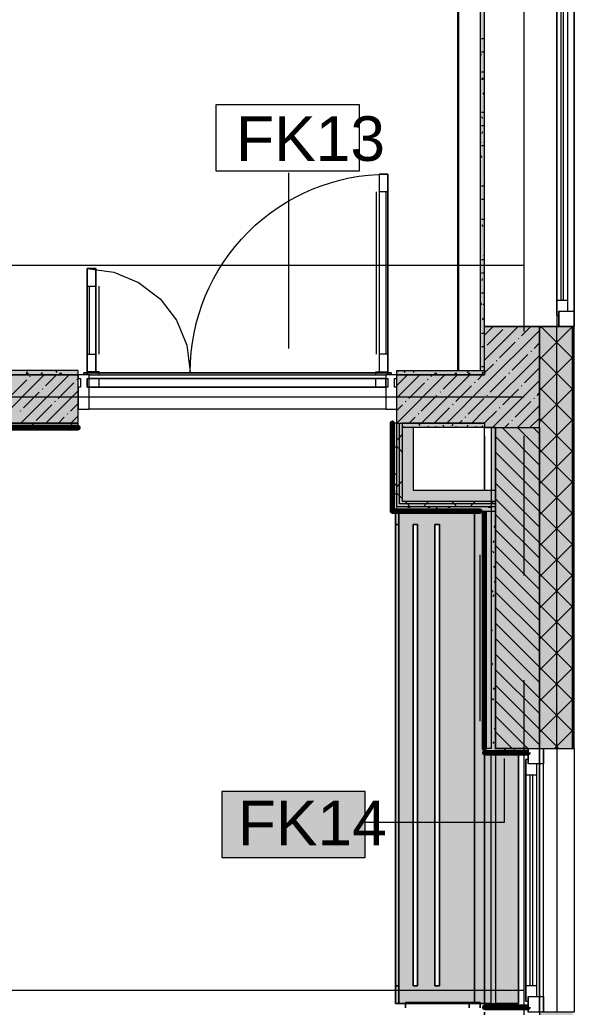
# Model space of a CAD drawing. Header units: millimetres. Extents: x -3817 to 677485, y -22715 to 103890.
# Drawn here: x 674789 to 677313, y 9598 to 14092 of the extents above; entities that cross this region are included whole.
import ezdxf

# ---------------------------------------------------------------- set-up
doc = ezdxf.new("R2010")
doc.units = ezdxf.units.MM
doc.layers.add('PDF _Геометрия', color=7, linetype='Continuous', true_color=0x1d1d1d)
doc.layers.add('PDF _Сплошная заливка', color=7, linetype='Continuous', true_color=0xffffff)
doc.layers.add('PDF _Текст', color=7, linetype='Continuous')
doc.styles.add('PDF GOST-Common', font='arial.ttf')

msp = doc.modelspace()

# ---------------------------------------------------------------- hatches: boundary and pattern name
at = {"layer": 'PDF _Сплошная заливка', "transparency": 33554559}
h = msp.add_hatch(color=256, dxfattribs=at)
h.paths.add_polyline_path([(676935.5, 12235.9), (677155.5, 12235.9), (677155.5, 12695.9), (676905.5, 12695.9), (676905.5, 12235.9)], flags=0)
h.paths.add_polyline_path([(676905.5, 14995.9), (677155.5, 14995.9), (677155.5, 23275.9), (676905.5, 23275.9), (676905.5, 15280.9)], flags=0)
h = msp.add_hatch(color=256, dxfattribs=at)
h.paths.add_polyline_path([(677155.5, 1625.9), (677305.5, 1625.9), (677305.5, 9575.9), (677155.5, 9575.9), (677155.5, 1775.9)], flags=0)
h.paths.add_polyline_path([(677155.5, 10775.9), (677305.5, 10775.9), (677305.5, 12695.9), (677155.5, 12695.9), (677155.5, 11170.7)], flags=0)
h.paths.add_polyline_path([(677155.5, 14995.9), (677305.5, 14995.9), (677305.5, 23275.9), (677155.5, 23275.9), (677155.5, 15280.9)], flags=0)
for points in [[(676885.5, 12495.9), (676905.5, 12495.9), (676905.5, 19225.9), (676885.5, 19225.9), (676885.5, 13225.8)], [(676485.5, 11875.9), (676505.5, 11875.9), (676505.5, 12255.9), (676485.5, 12255.9), (676485.5, 12198.3)], [(676955.5, 11855.9), (676955.5, 11875.9), (676485.5, 11875.9), (676485.5, 11855.9), (676905.5, 11855.9)], [(676955.5, 11875.9), (676955.5, 11888.4), (676518, 11888.4), (676518, 11875.9), (676754.1, 11875.9)], [(676754.1, 11888.4), (676955.5, 11888.4), (676955.5, 11900.9), (676530.5, 11900.9), (676530.5, 11888.4), (676580.5, 11888.4)]]:
    msp.add_hatch(color=256, dxfattribs=at).paths.add_polyline_path(points)
h = msp.add_hatch(color=256, dxfattribs=at)
h.paths.add_polyline_path([(676905.5, 12475.9), (676905.5, 12495.9), (676505.5, 12495.9), (676505.5, 12475.9), (676754.1, 12475.9)], flags=0)
h.paths.add_polyline_path([(673884.6, 12475.9), (675055.5, 12475.9), (675055.5, 12495.9), (673525.5, 12495.9), (673525.9, 12475.9)], flags=0)
h = msp.add_hatch(color=256, dxfattribs=at)
h.paths.add_polyline_path([(673505.5, 12255.9), (675055.5, 12255.9), (675055.5, 12475.9), (673505.5, 12475.9)], flags=0)
h.paths.add_polyline_path([(676905.5, 12255.9), (676905.5, 12475.9), (676505.5, 12475.9), (676505.5, 12255.9), (676802.9, 12255.9)], flags=0)
at = {"layer": 'PDF _Сплошная заливка', "true_color": 0x494949, "transparency": 33554559}
msp.add_hatch(color=251, dxfattribs=at).paths.add_polyline_path([(675319.4, 12476.6), (676480.5, 12476.6), (676480.5, 12485.9), (675080.5, 12485.9), (675080.5, 12476.6), (675105.5, 12476.6)])
msp.add_hatch(color=251, dxfattribs=at).paths.add_polyline_path([(675319.4, 12476.6), (676480.5, 12476.6), (676480.5, 12485.9), (675080.5, 12485.9), (675080.5, 12476.6), (675105.5, 12476.6)])
at = {"layer": 'PDF _Сплошная заливка', "transparency": 33554559}
h = msp.add_hatch(color=256, dxfattribs=at)
h.paths.add_polyline_path([(676905.5, 12235.9), (676905.5, 12255.9), (676530.5, 12255.9), (676530.5, 12235.9), (676802.9, 12235.9)], flags=0)
h.paths.add_polyline_path([(673525.9, 12235.9), (675055.5, 12235.9), (675055.5, 12255.9), (673285.5, 12255.9), (673285.5, 12235.9)], flags=0)
h = msp.add_hatch(color=256, dxfattribs=at)
h.paths.add_polyline_path([(676955.5, 9575.9), (676955.5, 9576.9), (676935.5, 9575.9)], flags=0)
h.paths.add_polyline_path([(676935.5, 10775.9), (676955.5, 10775.9), (676955.5, 12235.9), (676935.5, 12235.9), (676935.5, 11170.7)], flags=0)
h = msp.add_hatch(color=256, dxfattribs=at)
h.paths.add_polyline_path([(677155.5, 9575.9), (677155.5, 9576.9), (676955.5, 9575.9)], flags=0)
h.paths.add_polyline_path([(676955.5, 10775.9), (677155.5, 10775.9), (677155.5, 12235.9), (676955.5, 12235.9), (676955.5, 11170.7)], flags=0)
at = {"layer": 'PDF _Сплошная заливка', "true_color": 0xeae6de, "transparency": 33554559}
h = msp.add_hatch(color=254, dxfattribs=at)
h.paths.add_polyline_path([(676859.5, 9615), (676858, 11854.9), (676499.5, 11854.9), (676499.5, 9615), (676754.1, 9615)], flags=0)
h.paths.add_polyline_path([(676599.5, 9695), (676579.5, 9695), (676579.5, 11795), (676599.5, 11795), (676599.5, 11170.7)], flags=0)
h.paths.add_polyline_path([(676679.5, 9695), (676679.5, 11795), (676699.5, 11795), (676699.5, 9695)], flags=0)
msp.add_hatch(color=254, dxfattribs=at).paths.add_polyline_path([(677059.5, 9615), (677059.5, 10754.9), (676905.6, 10755.9), (676905.6, 10775.9), (676935.5, 10775.9), (676935.5, 11855.9), (676905.5, 11855.8), (676903.5, 11855.9), (676859.5, 11854.9), (676859.5, 9615)])

# ---------------------------------------------------------------- linework, layer by layer
at = {"layer": 'PDF _Геометрия', "color": 9, "lineweight": 9, "true_color": 0xc0c0c0}
for points in [[(677155.5, 10775.9), (677155.5, 9576.9), (677155.5, 10775.9), (677313.5, 10775.9), (677313.5, 12695.9), (677155.5, 12695.9), (677313.5, 12695.9), (677313.5, 14995.9), (677155.5, 14995.9), (677313.5, 14995.9), (677313.5, 23275.9), (677313.5, 23428.9), (677313.5, 23433.9), (672225.7, 23433.9), (672225.7, 23275.9), (672225.7, 23433.9), (671325.7, 23433.9), (671325.7, 23314.8)], [(676885.5, 19225.9), (676885.5, 12495.9), (676905.5, 12495.9), (676905.5, 19225.9)], [(676905.5, 12198.3), (676905.5, 11950.9), (676905.5, 12235.9), (676935.5, 12235.9), (676905.5, 12235.9), (676580.5, 12235.9), (676580.5, 11950.9), (676955.5, 11950.9), (676955.5, 11875.9), (676580.5, 11875.9), (676518, 11875.9), (676505.5, 11875.9), (676505.5, 12235.9), (676505.5, 12255.9), (676505.5, 12475.9), (676505.5, 12495.9), (676905.5, 12495.9), (676905.5, 12695.9), (676905.5, 13225.8)], [(673265.5, 12235.9), (673285.5, 12235.9), (675055.5, 12235.9), (675055.5, 12255.9), (675055.5, 12475.9), (675055.5, 12495.9)], [(676935.5, 12235.9), (676935.5, 10775.9), (676905.6, 10775.9), (676905.6, 10755.9), (677103.5, 10755.9), (677103.5, 10775.9), (676955.5, 10775.9), (677155.5, 10775.9), (677313.5, 10775.9), (677313.5, 9575.9), (677155.5, 9575.9), (677155.5, 1775.9), (676905.5, 1775.9), (675805.5, 1775.9), (675805.5, 2025.9), (676905.5, 2025.9), (676905.5, 9575.9), (676905.5, 2025.9), (676885.5, 2025.9), (661846.5, 2025.9), (661905.5, 2025.9)], [(676955.5, 11875.9), (676505.5, 11875.9), (676505.5, 12255.9), (676485.5, 12255.9), (676485.5, 11875.9), (676485.5, 11855.9), (676903.5, 11855.9)], [(676904.5, 11855.9), (676904.5, 10775.9), (676905.5, 10775.9), (676905.5, 11855.9), (676955.5, 11855.9)], [(676883.5, 11655.7), (676883.5, 11649.7), (676883.5, 11643.6), (676883.5, 11637.5), (676883.5, 11631.3), (676883.5, 11625.2), (676883.5, 11619), (676883.5, 11612.9), (676883.5, 11606.8), (676883.5, 11600.7), (676883.5, 11594.8), (676883.5, 11588.9), (676883.5, 11583.2), (676883.5, 11577.5), (676883.5, 11572.1), (676883.5, 11566.8), (676883.5, 11561.6), (676883.5, 11556.3), (676883.5, 11550.5), (676883.5, 11544), (676883.5, 11536.5), (676883.5, 11527.7), (676883.5, 11517.3), (676883.5, 11505), (676883.5, 11490.6), (676883.5, 11473.7), (676883.5, 11454.1), (676883.5, 11431.5), (676883.5, 11405.5), (676883.5, 11376), (676883.5, 11301.1), (676883.5, 11233.9), (676883.5, 11173.4), (676883.5, 11118.8), (676883.5, 11069.1), (676883.5, 11023.5), (676883.5, 10981), (676883.5, 10940.7), (676883.5, 10901.8)], [(676884.5, 10901.8), (676884.5, 10940.7), (676884.5, 10981), (676884.5, 11023.5), (676884.5, 11069.1), (676884.5, 11118.8), (676884.5, 11173.4), (676884.5, 11233.9), (676884.5, 11301.1), (676884.5, 11376), (676884.5, 11405.5), (676884.5, 11431.5), (676884.5, 11454.1), (676884.5, 11473.7), (676884.5, 11490.6), (676884.5, 11505), (676884.5, 11517.3), (676884.5, 11527.7), (676884.5, 11536.5), (676884.5, 11544), (676884.5, 11550.5), (676884.5, 11556.3), (676884.5, 11561.6), (676884.5, 11566.8), (676884.5, 11572.1), (676884.5, 11577.5), (676884.5, 11583.2), (676884.5, 11588.9), (676884.5, 11594.8), (676884.5, 11600.7), (676884.5, 11606.8), (676884.5, 11612.9), (676884.5, 11619), (676884.5, 11625.2), (676884.5, 11631.3), (676884.5, 11637.5), (676884.5, 11643.6), (676884.5, 11649.7), (676884.5, 11655.7)], [(676935.5, 9597.9), (676935.5, 10754.9)], [(676955.5, 10754.9), (676955.5, 9597.9)]]:
    msp.add_lwpolyline(points, dxfattribs=at)
at = {"layer": 'PDF _Геометрия', "color": 231, "lineweight": 30, "true_color": 0xff80c0}
msp.add_lwpolyline([(676784.5, 12496.9), (676784.5, 20675.9)], dxfattribs=at)
at = {"layer": 'PDF _Геометрия', "color": 253, "lineweight": 9, "true_color": 0xaaaaaa}
for points in [[(677313.5, 12695.9), (677313.5, 14995.9)], [(677313.5, 14925.9), (677313.5, 12765.9)], [(677253.5, 12815.9), (677253.5, 14315.9)], [(677263.5, 14315.9), (677263.5, 12815.9)], [(677085.5, 12674), (677085.5, 14261.5)], [(676411.5, 13309.6), (676411.5, 12569.6)], [(676465.5, 13309.6), (676425.5, 13309.6)], [(676455.5, 13309.6), (676455.5, 12569.6)], [(672383.9, 12975.9), (674585.5, 12975.9), (677085.5, 12975.9)], [(675095.5, 12879.6), (675135.5, 12879.6)], [(675105.5, 12879.6), (675105.5, 12569.6)], [(675149.5, 12879.6), (675149.5, 12569.6)], [(677243.5, 12765.9), (677243.5, 12695.9)], [(675095.5, 12569.6), (675135.5, 12569.6)], [(676465.5, 12569.6), (676425.5, 12569.6)], [(675150.5, 12476.6), (675150.5, 12489.6), (675095.5, 12489.6), (675095.5, 12476.6)], [(675095.5, 12459.6), (675095.5, 12419.6), (675150.5, 12419.6), (675150.5, 12459.6)], [(676410.5, 12476.6), (676410.5, 12489.6), (676465.5, 12489.6), (676465.5, 12476.6)], [(676465.5, 12459.6), (676465.5, 12419.6), (676410.5, 12419.6), (676410.5, 12459.6)], [(672665.8, 12375.9), (674585.5, 12375.9), (677085.5, 12375.9)], [(677085.5, 11562.8), (677085.5, 12197.8)], [(677085.5, 9499), (677085.5, 11086.5)], [(677103.5, 10775.9), (677103.5, 10705.9)], [(677173.5, 9575.9), (677173.5, 10775.9)], [(677113.5, 9695.9), (677113.5, 10655.9)], [(677123.5, 10655.9), (677123.5, 9695.9)], [(672383.9, 9675.9), (674585.5, 9675.9), (677085.5, 9675.9)], [(677103.5, 9645.9), (677103.5, 9576.9)]]:
    msp.add_lwpolyline(points, dxfattribs=at)
at = {"layer": 'PDF _Геометрия', "color": 253, "lineweight": 13, "true_color": 0xaaaaaa}
for points in [[(677233.5, 14385.9), (677233.5, 12745.9), (677243.5, 12745.9), (677243.5, 12765.9), (677283.5, 12765.9), (677283.5, 14365.9), (677243.5, 14365.9), (677243.5, 14385.9)], [(677313.5, 12695.9), (677243.5, 12695.9), (677243.5, 12765.9), (677313.5, 12765.9)], [(677173.5, 10705.9), (677103.5, 10705.9), (677103.5, 10775.9), (677173.5, 10775.9)], [(677093.5, 10725.9), (677093.5, 9625.9), (677103.5, 9625.9), (677103.5, 9645.9), (677143.5, 9645.9), (677143.5, 10705.9), (677103.5, 10705.9), (677103.5, 10725.9)], [(677173.5, 9575.9), (677103.5, 9575.9), (677103.5, 9645.9), (677173.5, 9645.9)]]:
    msp.add_lwpolyline(points, close=True, dxfattribs=at)
for points in [[(677233.5, 12745.9), (677233.5, 14385.9)], [(677233.5, 12815.9), (677283.5, 12815.9)], [(677093.5, 9625.9), (677093.5, 10725.9)], [(677093.5, 10655.9), (677143.5, 10655.9)], [(677093.5, 9695.9), (677143.5, 9695.9)]]:
    msp.add_lwpolyline(points, dxfattribs=at)
at = {"layer": 'PDF _Геометрия', "color": 253, "lineweight": 9, "true_color": 0x9b9b9b}
for points in [[(676891.1, 14006.9), (676901.1, 14006.9)], [(676889.6, 13936.9), (676885.5, 13929.7)], [(676891.1, 13945.9), (676901.1, 13945.9)], [(676885.6, 13868.8), (676885.5, 13868.7)], [(676891.1, 13854.5), (676901.1, 13854.5)], [(676896.7, 13827.2), (676891.7, 13818.5)], [(676900.3, 13818.8), (676895.2, 13827.5)], [(676904.3, 13750.8), (676899.3, 13759.5)], [(676891.1, 13671.6), (676901.1, 13671.6)], [(676905.5, 13687.8), (676903.4, 13691.4)], [(676897.3, 13641.1), (676892.2, 13649.8)], [(676886.1, 13599.5), (676885.5, 13600.5)], [(676895.6, 13581.5), (676890.6, 13572.8)], [(676891.1, 13610.7), (676901.1, 13610.7)], [(676890.2, 13531.4), (676885.5, 13539.6)], [(676905.5, 13537.6), (676901.8, 13531.1)], [(676891.1, 13519.2), (676901.1, 13519.2)], [(676894.3, 13463.4), (676889.2, 13472.1)], [(676905.5, 13354.7), (676904.7, 13353.4)], [(676891.1, 13336.3), (676901.1, 13336.3)], [(676891.1, 13275.4), (676901.1, 13275.4)], [(676886.4, 13199.7), (676885.5, 13198.1)], [(676891.1, 13183.9), (676901.1, 13183.9)], [(676899.5, 13149.6), (676894.4, 13158.3)], [(676905.5, 13110.9), (676903.6, 13107.7)], [(676891.1, 13001.1), (676901.1, 13001.1)], [(676905.5, 13017.3), (676902.6, 13022.3)], [(676891.1, 12940.1), (676901.1, 12940.1)], [(676896.4, 12912.3), (676891.4, 12903.6)], [(676891.1, 12848.7), (676901.1, 12848.7)], [(676893.5, 12794.2), (676888.4, 12802.9)], [(676903.5, 12802.6), (676898.5, 12793.9)], [(676899.4, 12734.6), (676894.4, 12725.9)], [(676891.1, 12665.8), (676901.1, 12665.8)], [(676891.1, 12604.8), (676901.1, 12604.8)], [(674959.2, 12486.9), (674954.1, 12495.6)], [(676515.2, 12495.9), (676511.5, 12489.4)], [(676543.2, 12486.4), (676538.2, 12495.1)], [(676857, 12491.6), (676854.6, 12495.9)], [(676891.1, 12513.4), (676901.1, 12513.4)], [(674822.8, 12490.5), (674817.7, 12481.8)], [(674818.4, 12482.9), (674828.5, 12482.9)], [(674860, 12475.9), (674859.7, 12476.3)], [(674890.8, 12486.5), (674885.8, 12477.7)], [(674970.8, 12482.9), (674980.9, 12482.9)], [(676584.6, 12494), (676579.5, 12485.3)], [(676677.7, 12482.9), (676687.8, 12482.9)], [(676769.2, 12482.9), (676779.2, 12482.9)], [(676830.3, 12492.9), (676825.3, 12484.2)], [(676830.1, 12482.9), (676840.2, 12482.9)], [(676898.3, 12488.9), (676893.3, 12480.1)], [(674821.7, 12244.8), (674816.6, 12236.1)], [(674850.6, 12248.3), (674846.2, 12255.9)], [(674848.9, 12239.1), (674859, 12239.1)], [(674968.8, 12255.9), (674968, 12254.3)], [(675028.3, 12245.3), (675023.3, 12254)], [(675031.8, 12239.1), (675041.9, 12239.1)], [(676530.5, 12239.1), (676535.4, 12239.1)], [(676612.4, 12244.8), (676607.3, 12253.5)], [(676652.7, 12235.9), (676649, 12242.3)], [(676677.7, 12239.1), (676687.8, 12239.1)], [(676722, 12237.7), (676717, 12246.4)], [(676761.2, 12251.3), (676756.1, 12242.6)], [(676769.2, 12239.1), (676779.2, 12239.1)], [(676829.2, 12247.2), (676824.2, 12238.5)], [(676860.6, 12239.1), (676870.7, 12239.1)], [(676899.1, 12235.9), (676894.7, 12243.4)], [(676494.8, 12147.6), (676504.9, 12147.6)], [(676952, 12178.1), (676955.5, 12178.1)], [(676952, 12117.1), (676955.5, 12117.1)], [(676955.5, 12100.2), (676952.1, 12094.3)], [(676492, 12089.9), (676487, 12081.2)], [(676938.4, 12045.9), (676935.5, 12050.9)], [(676494.8, 12025.7), (676504.9, 12025.7)], [(676952, 12025.7), (676955.5, 12025.7)], [(676499.1, 11980.3), (676494.1, 11971.5)], [(676495, 11912.2), (676490, 11903.5)], [(676494.8, 11934.3), (676504.9, 11934.3)], [(676505.5, 11942.2), (676502.9, 11946.8)], [(676496.7, 11896.4), (676491.7, 11905.2)], [(676506.2, 11870.6), (676501.1, 11861.9)], [(676555.8, 11873.3), (676565.9, 11873.3)], [(676574.2, 11866.5), (676569.2, 11857.8)], [(676647.2, 11873.3), (676657.3, 11873.3)], [(676689.7, 11867.1), (676684.6, 11875.8)], [(676738.7, 11873.3), (676748.7, 11873.3)], [(676921.6, 11873.3), (676931.6, 11873.3)], [(676944.8, 11898.9), (676939.8, 11890.2)], [(676590.5, 11855.9), (676590.2, 11856.4)], [(676819.9, 11865.4), (676814.9, 11856.7)], [(676888, 11861.3), (676884.8, 11855.9)], [(676952, 11842.8), (676955.5, 11842.8)], [(676951.9, 11789.2), (676946.9, 11780.5)], [(676952, 11781.9), (676955.5, 11781.9)], [(676947.8, 11721.2), (676942.8, 11712.5)], [(676952, 11690.4), (676955.5, 11690.4)], [(676955.5, 11711.5), (676953.8, 11714.4)], [(676947.7, 11664.1), (676942.6, 11672.8)], [(676955.5, 11673.5), (676954, 11670.8)], [(676951.7, 11596), (676946.7, 11604.7)], [(676955.5, 11528.6), (676950.8, 11536.7)], [(676952, 11507.5), (676955.5, 11507.5)], [(676944.7, 11486.4), (676939.6, 11495.1)], [(676946.7, 11475.4), (676941.7, 11466.7)], [(676952, 11446.6), (676955.5, 11446.6)], [(676955.5, 11429.6), (676952.9, 11425.1)], [(676937.6, 11376.7), (676935.5, 11380.3)], [(676952, 11355.1), (676955.5, 11355.1)], [(676941.7, 11308.6), (676936.6, 11317.4)], [(676941.6, 11161.7), (676936.5, 11153)], [(676952, 11172.3), (676955.5, 11172.3)], [(676952, 11111.3), (676955.5, 11111.3)], [(676937.5, 11093.6), (676935.5, 11090.2)], [(676948.6, 11052), (676943.6, 11043.3)], [(676952, 11019.9), (676955.5, 11019.9)], [(676946.9, 10994.9), (676941.8, 11003.6)], [(676936.4, 10847.9), (676935.5, 10846.3)], [(676955, 10858.8), (676950, 10867.5)], [(676952, 10837), (676955.5, 10837)], [(676947.5, 10806.3), (676942.5, 10797.6)], [(676932.7, 10775.5), (676932.5, 10775.9)], [(676962.1, 10776), (676952, 10776), (676955.5, 10776)], [(676958.7, 10764.6), (676953.7, 10755.9)], [(677000.3, 10775.8), (676995.3, 10767.1)], [(677042.4, 10768.5), (677038.1, 10775.9)], [(677043.5, 10776), (677053.5, 10776)], [(677084, 10757.3), (677079, 10766)]]:
    msp.add_lwpolyline(points, dxfattribs=at)
at = {"layer": 'PDF _Геометрия', "color": 7, "lineweight": 9}
for points in [[(676335.6, 13704.4), (675682.5, 13704.4), (675682.5, 13404.4), (676335.6, 13404.4)], [(676905.5, 12495.9), (676905.5, 12475.9), (676505.5, 12475.9), (676905.5, 12475.9)], [(675080.5, 12485.9), (676480.5, 12485.9)], [(675080.5, 12485.9), (676480.5, 12485.9)], [(673505.5, 12255.9), (675055.5, 12255.9)], [(676935.5, 12235.9), (676955.5, 12235.9), (676955.5, 11875.9), (676955.5, 11855.9), (676955.5, 10775.9), (676955.5, 12235.9)], [(676362.1, 10579.8), (675709, 10579.8), (675709, 10279.8), (676362.1, 10279.8)]]:
    msp.add_lwpolyline(points, close=True, dxfattribs=at)
for points in [[(676012, 13395.9), (676012, 12595.9)], [(676955.5, 12235.9), (677155.5, 12235.9), (677155.5, 10775.9), (677155.5, 12255.9), (677155.5, 12475.9), (677155.5, 12695.9), (677155.5, 12475.9)], [(677234.5, 10775.9), (677234.5, 12695.9)], [(677305.5, 10775.9), (677305.5, 12695.9)], [(677308.5, 10775.9), (677308.5, 12695.9)], [(673525.5, 12475.9), (675055.5, 12475.9), (673525.5, 12475.9), (673505.5, 12475.9), (673505.5, 12620.9), (673505.5, 12475.9)], [(675055.5, 12495.9), (673526.5, 12495.9)], [(675080.5, 12476.6), (675080.5, 12485.9), (675080.5, 12476.6)], [(675080.5, 12476.6), (675080.5, 12485.9), (675080.5, 12476.6)], [(675105.5, 12419.6), (676455.5, 12419.6), (675105.5, 12419.6), (675105.5, 12459.6), (675105.5, 12476.6), (676455.5, 12476.6), (676455.5, 12459.6)], [(676455.5, 12419.6), (676455.5, 12459.6), (676455.5, 12419.6), (676455.5, 12319.6), (675105.5, 12319.6), (675105.5, 12419.6), (675105.5, 12459.6)], [(675105.5, 12459.6), (676455.5, 12459.6), (675105.5, 12459.6)], [(676480.5, 12476.6), (676480.5, 12485.9), (676480.5, 12476.6)], [(676480.5, 12476.6), (676480.5, 12485.9), (676480.5, 12476.6)], [(676455.5, 12319.6), (675105.5, 12319.6)], [(676505.5, 12255.9), (676679.6, 12255.9), (676802.9, 12255.9), (676905.5, 12255.9), (676905.5, 12235.9)], [(676955.5, 11888.4), (676580.5, 11888.4), (676530.5, 11888.4), (676518, 11888.4), (676518, 12235.9), (676518, 12255.9)], [(676905.5, 12255.9), (676802.9, 12255.9), (676679.6, 12255.9), (676530.5, 12255.9), (676530.5, 12235.9), (676530.5, 11900.9), (676580.5, 11900.9), (676955.5, 11900.9)], [(676580.5, 12235.9), (676530.5, 12235.9)], [(676905.5, 11855.9), (676904.5, 11855.9)], [(676993.8, 10730.5), (676993.8, 10438), (676362.1, 10438)]]:
    msp.add_lwpolyline(points, dxfattribs=at)
at = {"layer": 'PDF _Геометрия', "color": 253, "lineweight": 9, "true_color": 0xaaaaaa}
msp.add_lwpolyline([(675095.5, 12489.6), (675095.5, 12959.6), (675217.1, 12943.6), (675330.5, 12896.6), (675427.8, 12821.9), (675502.5, 12724.6), (675549.5, 12611.3), (675565.5, 12489.6, -0.414214), (676465.5, 13389.6), (676465.5, 12489.6)], format="xyb", dxfattribs=at)
for points in [[(676425.5, 12489.6), (676465.5, 12489.6), (676465.5, 13389.6), (676425.5, 13389.6), (676425.5, 12489.6), (676465.5, 12489.6), (676465.5, 13389.6), (676425.5, 13389.6)], [(675135.5, 12489.6), (675095.5, 12489.6), (675095.5, 12959.6), (675135.5, 12959.6), (675135.5, 12489.6), (675135.5, 12959.6), (675095.5, 12959.6), (675095.5, 12489.6)]]:
    msp.add_lwpolyline(points, close=True, dxfattribs=at)
at = {"layer": 'PDF _Геометрия', "color": 116, "lineweight": 13, "true_color": 0x008040}
for points in [[(677234.5, 12745.9), (677234.5, 12695.9)], [(677234.5, 10775.9), (677234.5, 9575.9)]]:
    msp.add_lwpolyline(points, dxfattribs=at)
at = {"layer": 'PDF _Геометрия', "lineweight": 9}
for points in [[(676732.8, 12255.9), (676905.5, 12428.5), (677155.5, 12678.5)], [(676905.5, 12656.6), (676944.7, 12695.9)], [(676905.5, 12542.6), (677058.8, 12695.9)], [(676916.6, 12610.7), (676987.9, 12682)], [(677073.5, 12653.5), (677115.8, 12695.9)], [(677155.5, 12687.4), (677163.9, 12695.9)], [(677155.5, 12546), (677305.4, 12695.9)], [(677305.5, 12551.8), (677161.4, 12695.9)], [(677305.5, 12693.2), (677302.8, 12695.9)], [(677059.2, 12639.3), (677061.6, 12641.6)], [(676973.7, 12553.7), (677044.9, 12625)], [(677130.5, 12596.5), (677155.5, 12621.5)], [(676846.9, 12255.9), (676905.5, 12314.5), (677155.5, 12564.5)], [(676959.4, 12539.5), (676961.8, 12541.8)], [(677030.7, 12496.7), (677102, 12568)], [(677116.2, 12582.2), (677118.6, 12584.6)], [(677305.5, 12410.4), (677155.5, 12560.4)], [(677155.5, 12404.6), (677305.5, 12554.6)], [(676905.5, 12485.5), (676945.2, 12525.2)], [(677087.7, 12439.7), (677155.5, 12507.4)], [(674679.9, 12255.9), (674899.9, 12475.9)], [(674749.7, 12382.6), (674821, 12453.9)], [(674794, 12255.9), (675014, 12475.9)], [(674835.2, 12468.2), (674837.6, 12470.6)], [(674906.5, 12425.4), (674957, 12475.9)], [(675049.1, 12453.9), (675051.5, 12456.3)], [(676505.5, 12370.7), (676610.7, 12475.9)], [(676505.5, 12256.6), (676724.7, 12475.9)], [(676505.5, 12427.7), (676553.7, 12475.9)], [(676618.8, 12255.9), (676838.8, 12475.9)], [(676645.8, 12453.9), (676648.1, 12456.3)], [(676660, 12468.2), (676667.7, 12475.9)], [(676717.1, 12411.2), (676781.8, 12475.9)], [(676873.9, 12453.9), (676895.8, 12475.9)], [(676930.9, 12396.9), (677002.2, 12468.2)], [(676940.9, 12235.9), (677155.5, 12450.4)], [(677016.4, 12482.4), (677018.8, 12484.8)], [(674892.3, 12411.2), (674894.6, 12413.5)], [(674963.5, 12368.4), (675034.8, 12439.7)], [(676560.2, 12368.4), (676631.5, 12439.7)], [(676774.1, 12354.1), (676845.4, 12425.4)], [(676859.6, 12439.7), (676862, 12442)], [(676987.9, 12339.9), (677059.2, 12411.2)], [(677073.5, 12425.4), (677075.8, 12427.8)], [(677305.5, 12268.9), (677155.5, 12418.9)], [(677155.5, 12263.1), (677305.5, 12413.1)], [(674806.7, 12325.6), (674878, 12396.9)], [(674908, 12255.9), (675055.5, 12403.3)], [(676617.3, 12311.4), (676688.5, 12382.6)], [(676702.8, 12396.9), (676705.2, 12399.3)], [(676831.1, 12297.1), (676902.4, 12368.4)], [(676916.6, 12382.6), (676919, 12385)], [(677130.5, 12368.4), (677132.9, 12370.8)], [(677144.7, 12382.6), (677155.5, 12393.4)], [(674863.8, 12268.6), (674935, 12339.9)], [(674949.3, 12354.1), (674951.7, 12356.5)], [(675020.6, 12311.4), (675055.5, 12346.3)], [(676505.5, 12313.6), (676531.7, 12339.9)], [(676546, 12354.1), (676548.3, 12356.5)], [(676675.8, 12255.9), (676745.6, 12325.6)], [(676759.8, 12339.9), (676762.2, 12342.2)], [(676973.7, 12325.6), (676976, 12328)], [(677044.9, 12282.9), (677116.2, 12354.1)], [(677055, 12235.9), (677155.5, 12336.4)], [(674792.5, 12311.4), (674794.8, 12313.7)], [(674965.1, 12255.9), (674992.1, 12282.9)], [(675006.3, 12297.1), (675008.7, 12299.5)], [(675022.1, 12255.9), (675055.5, 12289.2)], [(676561.8, 12255.9), (676588.7, 12282.9)], [(676603, 12297.1), (676605.4, 12299.5)], [(676816.8, 12282.9), (676819.2, 12285.2)], [(676903.9, 12255.9), (676905.5, 12257.4), (676959.4, 12311.4)], [(677030.7, 12268.6), (677033.1, 12271)], [(677112, 12235.9), (677155.5, 12279.3)], [(677305.5, 12127.5), (677155.5, 12277.5)], [(677155.5, 12121.7), (677305.5, 12271.7)], [(674851, 12255.9), (674851.9, 12256.7)], [(676789.9, 12255.9), (676802.6, 12268.6)], [(677155.5, 12065.4), (676985, 12235.9)], [(676998, 12235.9), (677016.4, 12254.3)], [(677305.5, 11986.1), (677155.5, 12136.1), (677055.7, 12235.9)], [(677155.5, 12206.8), (677126.4, 12235.9)], [(676505.5, 12178.8), (676518, 12191.3), (676530.5, 12203.8)], [(677305.5, 11844.7), (677155.5, 11994.7), (676955.5, 12194.7)], [(676530.5, 12124.7), (676518, 12137.2), (676505.5, 12149.7)], [(677155.5, 11924), (676955.5, 12124)], [(677155.5, 11980.3), (677305.5, 12130.3)], [(677305.5, 11703.3), (677155.5, 11853.3), (676955.5, 12053.3)], [(676505.5, 11966.7), (676518, 11979.2), (676530.5, 11991.7)], [(677155.5, 11782.5), (676955.5, 11982.5)], [(677155.5, 11838.9), (677305.5, 11988.9)], [(676530.5, 11912.6), (676518, 11925.1), (676505.5, 11937.6)], [(677305.5, 11561.8), (677155.5, 11711.8), (676955.5, 11911.8)], [(676567.1, 11875.9), (676554.6, 11888.4), (676542.1, 11900.9)], [(676626.8, 11875.9), (676639.3, 11888.4), (676651.8, 11900.9)], [(676779.3, 11875.9), (676766.8, 11888.4), (676754.3, 11900.9)], [(676839, 11875.9), (676851.5, 11888.4), (676864, 11900.9)], [(677155.5, 11641.1), (676955.5, 11841.1)], [(677155.5, 11697.5), (677305.5, 11847.5)], [(677305.5, 11420.4), (677155.5, 11570.4), (676955.5, 11770.4)], [(677155.5, 11499.7), (676955.5, 11699.7)], [(677155.5, 11556), (677305.5, 11706)], [(677305.5, 11279), (677155.5, 11429), (676955.5, 11629)], [(677155.5, 11358.3), (676955.5, 11558.3)], [(677155.5, 11414.6), (677305.5, 11564.6)], [(677305.5, 11137.6), (677155.5, 11287.6), (676955.5, 11487.6)], [(677155.5, 11216.9), (676955.5, 11416.9)], [(677155.5, 11273.2), (677305.5, 11423.2)], [(677305.5, 10996.1), (677155.5, 11146.1), (676955.5, 11346.1)], [(677155.5, 11131.8), (677305.5, 11281.8)], [(677155.5, 11075.4), (676955.5, 11275.4)], [(677305.5, 10854.7), (677155.5, 11004.7), (676955.5, 11204.7)], [(677155.5, 10934), (676955.5, 11134)], [(677155.5, 10990.3), (677305.5, 11140.3)], [(677242.9, 10775.9), (677155.5, 10863.3), (676955.5, 11063.3)], [(677155.5, 10792.6), (676955.5, 10992.6)], [(677155.5, 10848.9), (677305.5, 10998.9)], [(677101.5, 10775.9), (676955.5, 10921.9)], [(677030.7, 10775.9), (676955.5, 10851.2)], [(677223.9, 10775.9), (677305.5, 10857.5)], [(676960, 10775.9), (676955.5, 10780.5)]]:
    msp.add_lwpolyline(points, dxfattribs=at)
at = {"layer": 'PDF _Геометрия', "color": 9, "lineweight": 9, "true_color": 0xc0c0c0}
for points in [[(677155.5, 12695.9), (676905.5, 12695.9)], [(677155.5, 12255.9), (677155.5, 12475.9)], [(676884.5, 10901.8), (676884.5, 11655.7), (676883.5, 11655.7), (676883.5, 10901.8)], [(676905.5, 9597.9), (676905.5, 9615)]]:
    msp.add_lwpolyline(points, close=True, dxfattribs=at)
at = {"layer": 'PDF _Геометрия', "color": 7, "lineweight": 20}
for points in [[(675095.5, 12459.6), (675105.5, 12459.6), (675105.5, 12476.6), (675055.5, 12476.6), (675055.5, 12459.6), (675065.5, 12459.6), (675065.5, 12419.6), (675055.5, 12419.6), (675055.5, 12319.6), (675105.5, 12319.6), (675105.5, 12419.6), (675095.5, 12419.6)], [(676495.5, 12419.6), (676495.5, 12459.6), (676505.5, 12459.6), (676505.5, 12476.6), (676455.5, 12476.6), (676455.5, 12459.6), (676465.5, 12459.6), (676465.5, 12419.6), (676455.5, 12419.6), (676455.5, 12319.6), (676505.5, 12319.6), (676505.5, 12419.6)]]:
    msp.add_lwpolyline(points, close=True, dxfattribs=at)
at = {"layer": 'PDF _Геометрия', "color": 231, "lineweight": 70, "true_color": 0xff80c0}
msp.add_lwpolyline([(671425.5, 7055.9), (671425.5, 7035.9), (670565.5, 7035.9), (670565.5, 7034.9), (671425.5, 7034.9), (671426.5, 7034.9), (671426.5, 12234.9), (675055.5, 12234.9), (675055.5, 12235.9), (673265.5, 12235.9)], dxfattribs=at)
msp.add_lwpolyline([(676485.5, 11855.9), (676485.5, 12255.9), (676484.5, 12255.9), (676484.5, 11854.9), (676485.5, 11854.9), (676885, 11854.9), (676885, 11855.9)], close=True, dxfattribs=at)
at = {"layer": 'PDF _Геометрия', "color": 8, "lineweight": 9, "true_color": 0x808080}
for points in [[(676935.5, 9615), (676859.5, 9615), (676499.5, 9615), (676499.5, 11854.9), (676499.5, 9615), (676859.5, 9615), (676859.5, 11854.9), (676859.5, 9615), (677059.5, 9615), (677059.5, 10754.9), (677059.5, 9615), (676955.5, 9615)], [(676499.5, 9615), (676499.5, 11854.9), (676499.5, 9615)], [(676499.5, 9695), (676499.5, 11795), (676499.5, 9695)], [(676499.5, 9615), (676515.5, 9615), (676499.5, 9615)]]:
    msp.add_lwpolyline(points, dxfattribs=at)
at = {"layer": 'PDF _Геометрия', "color": 253, "lineweight": 9, "true_color": 0xaba79f}
for points in [[(676515.5, 9615), (676515.5, 11854.9), (676515.5, 9615)], [(676859.5, 9615), (676859.5, 11854.9), (676859.5, 9615)], [(676515.5, 9695), (676515.5, 11795), (676515.5, 9695)], [(676851.7, 9618.9), (676885.5, 9618.9), (676851.7, 9618.9)]]:
    msp.add_lwpolyline(points, dxfattribs=at)
at = {"layer": 'PDF _Геометрия', "color": 171, "lineweight": 70, "true_color": 0x8080ff}
msp.add_lwpolyline([(676903.5, 11855.9), (676903.5, 10775.9), (676904.5, 10775.9), (676904.5, 11855.9)], dxfattribs=at)
at = {"layer": 'PDF _Геометрия', "color": 171, "lineweight": 9, "true_color": 0x8080ff}
msp.add_lwpolyline([(676904.5, 11855.9), (676903.5, 11855.9)], dxfattribs=at)
at = {"layer": 'PDF _Геометрия', "color": 9, "lineweight": 9, "true_color": 0xcbc7bf}
msp.add_lwpolyline([(676905.5, 10775.9), (676905.5, 9615), (676905.5, 11855.9)], dxfattribs=at)
at = {"layer": 'PDF _Геометрия', "color": 254, "lineweight": 9, "true_color": 0xd5d3cf}
for points in [[(676499.5, 11795), (676515.5, 11795)], [(676515.5, 9695), (676499.5, 9695)], [(676835.5, 9615), (676835.5, 9618.9)]]:
    msp.add_lwpolyline(points, close=True, dxfattribs=at)
at = {"layer": 'PDF _Геометрия', "color": 8, "lineweight": 9, "true_color": 0x808080}
for points in [[(676579.5, 9695), (676579.5, 11795), (676599.5, 11795), (676599.5, 9695)], [(676579.5, 9695), (676599.5, 9695), (676599.5, 11795), (676579.5, 11795)], [(676679.5, 9695), (676679.5, 11795), (676699.5, 11795), (676699.5, 9695)], [(676679.5, 9695), (676699.5, 9695), (676699.5, 11795), (676679.5, 11795)], [(676545.5, 9615), (676545.5, 9594.9)], [(676885.5, 9615), (676885.5, 9594.9)]]:
    msp.add_lwpolyline(points, close=True, dxfattribs=at)
at = {"layer": 'PDF _Геометрия', "color": 7, "lineweight": 70, "true_color": 0xffd2ff}
for points in [[(677103.5, 10755.9), (676905.6, 10755.9), (676905.6, 10754.9), (677103.5, 10754.9)], [(677103.5, 9597.9), (676905.5, 9597.9), (676905.5, 9596.9), (677103.5, 9596.9)]]:
    msp.add_lwpolyline(points, close=True, dxfattribs=at)
at = {"layer": 'PDF _Геометрия', "color": 253, "lineweight": 9, "true_color": 0xaba79f}
for points in [[(676835.5, 9618.9), (676545.5, 9618.9), (676850.7, 9618.9)], [(676545.5, 9618.9), (676545.5, 9615)], [(676885.5, 9618.9), (676885.5, 9615)]]:
    msp.add_lwpolyline(points, close=True, dxfattribs=at)
at = {"layer": 'PDF _Геометрия', "color": 9, "lineweight": 9, "true_color": 0xbfbfbf}
msp.add_lwpolyline([(676835.5, 9615), (676835.5, 9594.9)], close=True, dxfattribs=at)
at = {"layer": 'PDF _Сплошная заливка', "lineweight": 35, "transparency": 33554559}
for points in [[(676518, 11875.9), (676518, 12255.9), (676505.5, 11875.9), (676505.5, 12255.9)], [(676530.5, 11888.4), (676530.5, 12255.9), (676518, 11888.4), (676518, 12255.9)], [(676905.6, 10755.9), (677103.5, 10755.9), (676905.6, 10775.9), (677103.5, 10775.9)]]:
    msp.add_solid(points, dxfattribs=at)
at = {"layer": 'PDF _Сплошная заливка', "color": 254, "lineweight": 35, "true_color": 0xe7e7e7, "transparency": 33554559}
for points in [[(676580.5, 11900.9), (676580.5, 12235.9), (676530.5, 11900.9), (676530.5, 12235.9)], [(676580.5, 11900.9), (676955.5, 11900.9), (676580.5, 11950.9), (676955.5, 11950.9)]]:
    msp.add_solid(points, dxfattribs=at)
at = {"layer": 'PDF _Сплошная заливка', "color": 254, "lineweight": 35, "true_color": 0xffb9dc, "transparency": 33554559}
msp.add_solid([(676484.5, 11854.9), (676485.5, 11855.9), (676484.5, 12198.3)], dxfattribs=at)
at = {"layer": 'PDF _Сплошная заливка', "color": 171, "lineweight": 35, "true_color": 0x8080ff, "transparency": 33554559}
msp.add_solid([(676903.5, 10775.9), (676904.5, 10775.9), (676903.5, 11170.7)], dxfattribs=at)
at = {"layer": 'PDF _Сплошная заливка', "lineweight": 9, "transparency": 33554559}
msp.add_solid([(676362.1, 10579.8), (675709, 10579.8), (676362.1, 10279.8), (675709, 10279.8)], dxfattribs=at)

# ---------------------------------------------------------------- texts
at = {"layer": 'PDF _Текст', "color": 250, "true_color": 0x3c3c3c, "insert": (675773.8, 13549.9), "char_height": 203.2, "attachment_point": 4, "style": 'PDF GOST-Common'}
msp.add_mtext('FK13', dxfattribs=at)
at = {"layer": 'PDF _Текст', "insert": (675781.8, 10436.4), "char_height": 203.2, "attachment_point": 4, "style": 'PDF GOST-Common'}
msp.add_mtext('FK14', dxfattribs=at)

doc.saveas('drawing.dxf')
